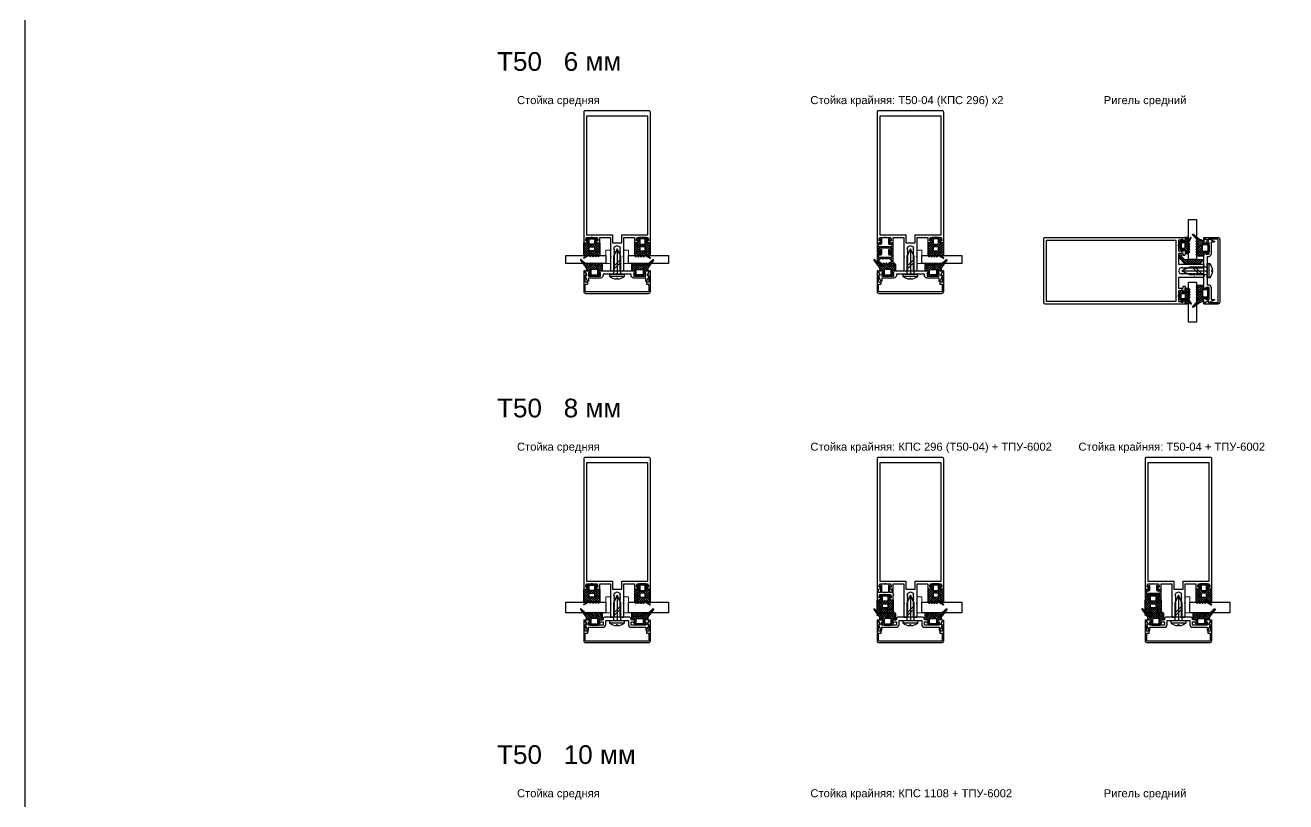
# Model space of a CAD drawing. Header units: millimetres. Extents: x 1744 to 18744, y -2272 to 2782.
# Drawn here: x 12119 to 13064, y 1411 to 1994 of the extents above; entities that cross this region are included whole.
import ezdxf

# ---------------------------------------------------------------- set-up
doc = ezdxf.new("R2010")
doc.units = ezdxf.units.MM
doc.layers.add('Steklopaket', color=5, linetype='Continuous')
doc.layers.add('подписи', color=7, linetype='Continuous')
for name, color, linetype, lineweight in [('Подкладки', 1, 'Continuous', 20), ('Уплотнители', 1, 'Continuous', 20), ('Штриховка', 1, 'Continuous', 5)]:
    doc.layers.add(name, color=color, linetype=linetype, lineweight=lineweight)
doc.styles.get("Standard").update_dxf_attribs({"font": 'arial.ttf'})

# ---------------------------------------------------------------- blocks, each defined once
blk = doc.blocks.new('КП45548')
at = {"color": 146, "true_color": 0x105689}
blk.add_lwpolyline([(-25, 21.5, 0.414214), (-24.5, 21), (-23.57, 21, 0.116434), (-23.44, 21.03), (-22.67, 21.42, 0.284079), (-22.5, 21.69), (-22.5, 22.2, 0.414214), (-22.8, 22.5), (-23.5, 22.5), (-23.5, 24), (-23.09, 24.41, 0.198912), (-23, 24.62), (-23, 25), (-19.44, 25, 0.284079), (-19.17, 25.17), (-19, 25.5), (-18.83, 25.17, 0.284079), (-18.56, 25), (-15, 25), (-15, 24.62, 0.198912), (-14.91, 24.41), (-14.5, 24), (-14.5, 22.5), (-15.2, 22.5, 0.414214), (-15.5, 22.2), (-15.5, 21.69, 0.284079), (-15.33, 21.42), (-14.56, 21.03, 0.116434), (-14.43, 21), (-13.5, 21, 0.414214), (-13, 21.5), (-13, 25), (-5, 25), (-5, 11.12, 0.198912), (-4.91, 10.91), (-4.5, 10.5), (-4.91, 10.09, 0.198912), (-5, 9.88), (-5, 0.5, 0.414214), (-4.5, 0), (-3.12, 0, 0.198912), (-2.91, 0.09), (-2.09, 0.91, 0.198912), (-2, 1.12), (-2, 1.46, 0.284079), (-2.17, 1.73), (-2.5, 1.9), (-2.17, 2.07, 0.284079), (-2, 2.34), (-2, 3.26, 0.284079), (-2.17, 3.53), (-2.5, 3.7), (-2.17, 3.87, 0.284079), (-2, 4.14), (-2, 5.06, 0.284079), (-2.17, 5.33), (-2.5, 5.5), (-2.17, 5.67, 0.284079), (-2, 5.94), (-2, 6.86, 0.284079), (-2.17, 7.13), (-2.5, 7.3), (-2.17, 7.47, 0.284079), (-2, 7.74), (-2, 8.66, 0.284079), (-2.17, 8.93), (-2.5, 9.1), (-2.17, 9.27, 0.284079), (-2, 9.54), (-2, 10.46, 0.284079), (-2.17, 10.73), (-2.5, 10.9), (-2.17, 11.07, 0.284079), (-2, 11.34), (-2, 12.26, 0.284079), (-2.17, 12.53), (-2.5, 12.7), (-2.17, 12.87, 0.284079), (-2, 13.14), (-2, 14.06, 0.284079), (-2.17, 14.33), (-2.5, 14.5), (-2.17, 14.67, 0.284079), (-2, 14.94), (-2, 15.86, 0.284079), (-2.17, 16.13), (-2.5, 16.3), (-2, 18), (0, 19), (2, 18), (2, 17.64, 0.284079), (2.17, 17.37), (2.5, 17.2), (2.17, 17.03, 0.284079), (2, 16.76), (2, 15.84, 0.284079), (2.17, 15.57), (2.5, 15.4), (2.17, 15.23, 0.284079), (2, 14.96), (2, 14.04, 0.284079), (2.17, 13.77), (2.5, 13.6), (2.17, 13.43, 0.284079), (2, 13.16), (2, 12.24, 0.284079), (2.17, 11.97), (2.5, 11.8), (2.17, 11.63, 0.284079), (2, 11.36), (2, 10.44, 0.284079), (2.17, 10.17), (2.5, 10), (2.17, 9.83, 0.284079), (2, 9.56), (2, 8.64, 0.284079), (2.17, 8.37), (2.5, 8.2), (2.17, 8.03, 0.284079), (2, 7.76), (2, 6.84, 0.284079), (2.17, 6.57), (2.5, 6.4), (2.17, 6.23, 0.284079), (2, 5.96), (2, 5.04, 0.284079), (2.17, 4.77), (2.5, 4.6), (2.17, 4.43, 0.284079), (2, 4.16), (2, 3.24, 0.284079), (2.17, 2.97), (2.5, 2.8), (2.17, 2.63, 0.284079), (2, 2.36), (2, 1.12, 0.198912), (2.09, 0.91), (2.91, 0.09, 0.198912), (3.12, 0), (4.5, 0, 0.414214), (5, 0.5), (5, 9.88, 0.198912), (4.91, 10.09), (4.5, 10.5), (4.91, 10.91, 0.198912), (5, 11.12), (5, 25), (13, 25), (13, 21.5, 0.414214), (13.5, 21), (14.43, 21, 0.116434), (14.56, 21.03), (15.33, 21.42, 0.284079), (15.5, 21.69), (15.5, 22.2, 0.414214), (15.2, 22.5), (14.5, 22.5), (14.5, 24), (14.91, 24.41, 0.198912), (15, 24.62), (15, 25), (18.56, 25, 0.284079), (18.83, 25.17), (19, 25.5), (19.17, 25.17, 0.284079), (19.44, 25), (23, 25), (23, 24.62, 0.198912), (23.09, 24.41), (23.5, 24), (23.5, 22.5), (22.8, 22.5, 0.414214), (22.5, 22.2), (22.5, 21.69, 0.284079), (22.67, 21.42), (23.44, 21.03, 0.116434), (23.57, 21), (24.5, 21, 0.414214), (25, 21.5), (25, 119, 0.414214), (24, 120), (-24, 120, 0.414214), (-25, 119)], format="xyb", close=True, dxfattribs=at)
blk.add_lwpolyline([(-3.5, 27), (-3.5, 21), (3.5, 21), (3.5, 27), (23, 27), (23, 116), (-23, 116), (-23, 27)], close=True, dxfattribs=at)
blk = doc.blocks.new('ТПУ-6002')
at = {"true_color": 0xafd9aa}
h = blk.add_hatch(dxfattribs=at)
h.set_pattern_fill('ANSI37', color=9, scale=10, angle=180, style=0)
h.set_pattern_definition([(225, (359.6389, 110.4286), (0.8838835, -0.8838835), []), (315, (359.6389, 110.4286), (0.8838835, 0.8838835), [])])
edge = h.paths.add_edge_path(flags=16)
edge.add_line((1.75, -1), (-1.75, -1))
edge.add_arc((-1.75, -1.25), 0.25, 90, 180)
edge.add_line((-2, -1.25), (-2, -4.75))
edge.add_arc((-1.75, -4.75), 0.25, 180, 270)
edge.add_line((-1.75, -5), (1.75, -5))
edge.add_arc((1.75, -4.75), 0.25, 270, 360)
edge.add_line((2, -4.75), (2, -1.25))
edge.add_arc((1.75, -1.25), 0.25, 0, 90)
edge = h.paths.add_edge_path()
edge.add_line((2.37, -12.66), (4.04, -13.57))
edge.add_arc((4.16, -13.35), 0.25, 241.51963, 270)
edge.add_line((4.16, -13.6), (5.75, -13.6))
edge.add_arc((5.75, -13.35), 0.25, 270, 360)
edge.add_line((6, -13.35), (6, -4.25))
edge.add_arc((5.75, -4.25), 0.25, 0, 90)
edge.add_line((5.75, -4), (3.25, -4))
edge.add_arc((3.25, -3.75), 0.25, 180, 270, ccw=False)
edge.add_line((3, -3.75), (3, -2.25))
edge.add_arc((3.25, -2.25), 0.25, 90, 180, ccw=False)
edge.add_line((3.25, -2), (3.9, -2))
edge.add_arc((3.9, -1.75), 0.25, 270, 405.06464)
edge.add_line((4.08, -1.57), (2.57, -0.07))
edge.add_arc((2.4, -0.25), 0.25, 45.06464, 90)
edge.add_line((2.4, 0), (-2.4, 0))
edge.add_arc((-2.4, -0.25), 0.25, 90, 134.93536)
edge.add_line((-2.57, -0.07), (-4.08, -1.57))
edge.add_arc((-3.9, -1.75), 0.25, 134.93536, 270)
edge.add_line((-3.9, -2), (-3.25, -2))
edge.add_arc((-3.25, -2.25), 0.25, 0, 90, ccw=False)
edge.add_line((-3, -2.25), (-3, -3.75))
edge.add_arc((-3.25, -3.75), 0.25, -90, 0, ccw=False)
edge.add_line((-3.25, -4), (-5.75, -4))
edge.add_arc((-5.75, -4.25), 0.25, 90, 180)
edge.add_line((-6, -4.25), (-6, -13.5))
edge.add_arc((-5.75, -13.5), 0.25, 180, 225)
edge.add_line((-5.93, -13.67), (-5.18, -14.42))
edge.add_arc((-5, -14.25), 0.25, 225, 315)
edge.add_line((-4.82, -14.42), (-4.18, -13.78))
edge.add_arc((-4, -13.95), 0.25, 45, 135, ccw=False)
edge.add_line((-3.82, -13.78), (-3.18, -14.42))
edge.add_arc((-3, -14.25), 0.25, 225, 315)
edge.add_line((-2.82, -14.42), (-2.18, -13.78))
edge.add_arc((-2, -13.95), 0.25, 45, 135, ccw=False)
edge.add_line((-1.82, -13.78), (-1.18, -14.42))
edge.add_arc((-1, -14.25), 0.25, 225, 315)
edge.add_line((-0.82, -14.42), (-0.18, -13.78))
edge.add_arc((0, -13.95), 0.25, 45, 135, ccw=False)
edge.add_line((0.18, -13.78), (0.82, -14.42))
edge.add_arc((1, -14.25), 0.25, 225, 315)
edge.add_line((1.18, -14.42), (1.87, -13.73))
edge.add_arc((2.04, -13.91), 0.25, 61.51963, 135, ccw=False)
edge.add_line((2.16, -13.69), (5.63, -15.57))
edge.add_arc((5.75, -15.35), 0.25, 241.51963, 421.51963)
edge.add_line((5.87, -15.13), (2.13, -13.1))
edge.add_arc((2.25, -12.88), 0.25, 61.51963, 241.51963, ccw=False)
edge = h.paths.add_edge_path(flags=16)
edge.add_line((1.75, -7), (-1.75, -7))
edge.add_arc((-1.75, -7.25), 0.25, 90, 180)
edge.add_line((-2, -7.25), (-2, -9.75))
edge.add_arc((-1.75, -9.75), 0.25, 180, 270)
edge.add_line((-1.75, -10), (1.75, -10))
edge.add_arc((1.75, -9.75), 0.25, 270, 360)
edge.add_line((2, -9.75), (2, -7.25))
edge.add_arc((1.75, -7.25), 0.25, 0, 90)
at = {"color": 9, "true_color": 0xafd9aa}
for points in [[(2.37, -12.66), (4.04, -13.57, 0.124913), (4.16, -13.6), (5.75, -13.6, 0.414214), (6, -13.35), (6, -4.25, 0.414214), (5.75, -4), (3.25, -4, -0.414214), (3, -3.75), (3, -2.25, -0.414214), (3.25, -2), (3.9, -2, 0.668587), (4.08, -1.57), (2.57, -0.07, 0.198619), (2.4, 0), (-2.4, 0, 0.198619), (-2.57, -0.07), (-4.08, -1.57, 0.668587), (-3.9, -2), (-3.25, -2, -0.414214), (-3, -2.25), (-3, -3.75, -0.414214), (-3.25, -4), (-5.75, -4, 0.414214), (-6, -4.25), (-6, -13.5, 0.198912), (-5.93, -13.67), (-5.18, -14.42, 0.414214), (-4.82, -14.42), (-4.18, -13.78, -0.414214), (-3.82, -13.78), (-3.18, -14.42, 0.414214), (-2.82, -14.42), (-2.18, -13.78, -0.414214), (-1.82, -13.78), (-1.18, -14.42, 0.414214), (-0.82, -14.42), (-0.18, -13.78, -0.414214), (0.18, -13.78), (0.82, -14.42, 0.414214), (1.18, -14.42), (1.87, -13.73, -0.332076), (2.16, -13.69), (5.63, -15.57, 1), (5.87, -15.13), (2.13, -13.1, -1)], [(1.75, -1), (-1.75, -1, 0.414214), (-2, -1.25), (-2, -4.75, 0.414214), (-1.75, -5), (1.75, -5, 0.414214), (2, -4.75), (2, -1.25, 0.414214)], [(1.75, -7), (-1.75, -7, 0.414214), (-2, -7.25), (-2, -9.75, 0.414214), (-1.75, -10), (1.75, -10, 0.414214), (2, -9.75), (2, -7.25, 0.414214)]]:
    blk.add_lwpolyline(points, format="xyb", close=True, dxfattribs=at)
blk = doc.blocks.new('КП45313-2')
blk.add_lwpolyline([(-12.43, -2.6, -0.116434), (-12.56, -2.57), (-13.33, -2.18, -0.284079), (-13.5, -1.92), (-13.5, -1.4, -0.414214), (-13.2, -1.1), (-12.5, -1.1), (-12.5, 1.4), (-21.5, 1.4), (-21.5, -1.1), (-20.8, -1.1, -0.414214), (-20.5, -1.4), (-20.5, -1.92, -0.284079), (-20.67, -2.18), (-21.44, -2.57, -0.116434), (-21.57, -2.6), (-23.7, -2.6, -0.548619), (-23.97, -2.17), (-22.73, 0.5, 0.414214), (-22.87, 0.89), (-23.63, 1.25, -0.414214), (-23.77, 1.64), (-22.1, 5.23, -0.291473), (-21.83, 5.4), (-21.8, 5.4, -0.414214), (-21.5, 5.1), (-21.5, 2.9), (-12.5, 2.9, -0.414214), (-10.5, 0.9), (-10.5, -0.1), (-0.44, -0.1, -0.284079), (-0.17, -0.27), (0, -0.6), (0.17, -0.27, -0.284079), (0.44, -0.1), (10.5, -0.1), (10.5, 0.9, -0.414214), (12.5, 2.9), (21.5, 2.9), (21.5, 5.1, -0.414214), (21.8, 5.4), (21.83, 5.4, -0.291473), (22.1, 5.23), (23.77, 1.64, -0.414214), (23.63, 1.25), (22.87, 0.89, 0.414214), (22.73, 0.5), (23.97, -2.17, -0.548619), (23.7, -2.6), (21.57, -2.6, -0.116434), (21.44, -2.57), (20.67, -2.18, -0.284079), (20.5, -1.92), (20.5, -1.4, -0.414214), (20.8, -1.1), (21.5, -1.1), (21.5, 1.4), (12.5, 1.4), (12.5, -1.1), (13.2, -1.1, -0.414214), (13.5, -1.4), (13.5, -1.92, -0.284079), (13.33, -2.18), (12.56, -2.57, -0.116434), (12.43, -2.6)], format="xyb", close=True)
blk = doc.blocks.new('ТПУ-007ММ')
at = {"true_color": 0xafd9aa}
h = blk.add_hatch(dxfattribs=at)
h.set_pattern_fill('ANSI37', color=9, scale=10, angle=180, style=0)
h.set_pattern_definition([(225, (-3851.0623, 2334.4012), (0.88388348, -0.88388348), []), (315, (-3851.0623, 2334.4012), (0.88388348, 0.88388348), [])])
edge = h.paths.add_edge_path(flags=16)
edge.add_line((2.1, -1), (-2.1, -1))
edge.add_arc((-2.1, -1.5), 0.5, 90, 180)
edge.add_line((-2.6, -1.5), (-2.6, -4.5))
edge.add_arc((-2.1, -4.5), 0.5, 180, 270)
edge.add_line((-2.1, -5), (2.1, -5))
edge.add_arc((2.1, -4.5), 0.5, 270, 360)
edge.add_line((2.6, -4.5), (2.6, -1.5))
edge.add_arc((2.1, -1.5), 0.5, 0, 90)
edge = h.paths.add_edge_path()
edge.add_arc((-3.85, -2.25), 0.25, 0, 90, ccw=False)
edge.add_line((-3.6, -2.25), (-3.6, -3.75))
edge.add_arc((-3.85, -3.75), 0.25, -90, 0, ccw=False)
edge.add_line((-3.85, -4), (-5.75, -4))
edge.add_arc((-5.75, -4.25), 0.25, 90, 180)
edge.add_line((-6, -4.25), (-6, -8.62))
edge.add_arc((-5.8, -8.62), 0.2, 180, 225)
edge.add_line((-5.94, -8.76), (-5.18, -9.53))
edge.add_arc((-5, -9.35), 0.25, 225, 315)
edge.add_line((-4.82, -9.53), (-4.18, -8.88))
edge.add_arc((-4, -9.06), 0.25, 45, 135, ccw=False)
edge.add_line((-3.82, -8.88), (-3.18, -9.53))
edge.add_arc((-3, -9.35), 0.25, 225, 315)
edge.add_line((-2.82, -9.53), (-2.18, -8.88))
edge.add_arc((-2, -9.06), 0.25, 45, 135, ccw=False)
edge.add_line((-1.82, -8.88), (-1.18, -9.53))
edge.add_arc((-1, -9.35), 0.25, 225, 315)
edge.add_line((-0.82, -9.53), (-0.18, -8.88))
edge.add_arc((0, -9.06), 0.25, 45, 135, ccw=False)
edge.add_line((0.18, -8.88), (0.82, -9.53))
edge.add_arc((1, -9.35), 0.25, 225, 315)
edge.add_line((1.18, -9.53), (1.82, -8.88))
edge.add_arc((2, -9.06), 0.25, 45, 135, ccw=False)
edge.add_line((2.18, -8.88), (2.82, -9.53))
edge.add_arc((3, -9.35), 0.25, 225, 315)
edge.add_line((3.18, -9.53), (3.82, -8.88))
edge.add_arc((4, -9.06), 0.25, 45, 135, ccw=False)
edge.add_line((4.18, -8.88), (4.82, -9.53))
edge.add_arc((5, -9.35), 0.25, 225, 315)
edge.add_line((5.18, -9.53), (5.82, -8.88))
edge.add_arc((6, -9.06), 0.25, 45, 135, ccw=False)
edge.add_line((6.18, -8.88), (9.82, -12.42))
edge.add_arc((10, -12.25), 0.25, 225, 315)
edge.add_line((10.18, -12.42), (10.39, -12.21))
edge.add_arc((10.21, -12.04), 0.25, 315, 380.22486)
edge.add_line((10.44, -11.95), (6.8, -7.06))
edge.add_arc((10, -4.67), 4, 180, 216.76049, ccw=False)
edge.add_line((6, -4.67), (6, -4.3))
edge.add_arc((5.7, -4.3), 0.3, 360, 450)
edge.add_line((5.7, -4), (3.85, -4))
edge.add_arc((3.85, -3.75), 0.25, 180, 270, ccw=False)
edge.add_line((3.6, -3.75), (3.6, -2.25))
edge.add_arc((3.85, -2.25), 0.25, 90, 180, ccw=False)
edge.add_line((3.85, -2), (4.1, -2))
edge.add_arc((4.1, -1.75), 0.25, 270, 405.06464)
edge.add_line((4.28, -1.57), (2.57, -0.07))
edge.add_arc((2.4, -0.25), 0.25, 45.06464, 90)
edge.add_line((2.4, 0), (-2.4, 0))
edge.add_arc((-2.4, -0.25), 0.25, 90, 134.93536)
edge.add_line((-2.57, -0.07), (-4.28, -1.57))
edge.add_arc((-4.1, -1.75), 0.25, 134.93536, 270)
edge.add_line((-4.1, -2), (-3.85, -2))
at = {"color": 9, "true_color": 0xafd9aa}
for points in [[(-3.85, -2, -0.414214), (-3.6, -2.25), (-3.6, -3.75, -0.414214), (-3.85, -4), (-5.75, -4, 0.414214), (-6, -4.25), (-6, -8.62, 0.198912), (-5.94, -8.76), (-5.18, -9.53, 0.414214), (-4.82, -9.53), (-4.18, -8.88, -0.414214), (-3.82, -8.88), (-3.18, -9.53, 0.414214), (-2.82, -9.53), (-2.18, -8.88, -0.414214), (-1.82, -8.88), (-1.18, -9.53, 0.414214), (-0.82, -9.53), (-0.18, -8.88, -0.414214), (0.18, -8.88), (0.82, -9.53, 0.414214), (1.18, -9.53), (1.82, -8.88, -0.414214), (2.18, -8.88), (2.82, -9.53, 0.414214), (3.18, -9.53), (3.82, -8.88, -0.414214), (4.18, -8.88), (4.82, -9.53, 0.414214), (5.18, -9.53), (5.82, -8.88, -0.414214), (6.18, -8.88), (9.82, -12.42, 0.414214), (10.18, -12.42), (10.39, -12.21, 0.292538), (10.44, -11.95), (6.8, -7.06, -0.161788), (6, -4.67), (6, -4.3, 0.414214), (5.7, -4), (3.85, -4, -0.414214), (3.6, -3.75), (3.6, -2.25, -0.414214), (3.85, -2), (4.1, -2, 0.668587), (4.28, -1.57), (2.57, -0.07, 0.198619), (2.4, 0), (-2.4, 0, 0.198619), (-2.57, -0.07), (-4.28, -1.57, 0.668587), (-4.1, -2)], [(2.1, -1), (-2.1, -1, 0.414214), (-2.6, -1.5), (-2.6, -4.5, 0.414214), (-2.1, -5), (2.1, -5, 0.414214), (2.6, -4.5), (2.6, -1.5, 0.414214)]]:
    blk.add_lwpolyline(points, format="xyb", close=True, dxfattribs=at)
blk = doc.blocks.new('КП45310')
at = {"color": 0}
blk.add_lwpolyline([(23.8, -4.26), (23.8, -8.78, -0.279739), (23.48, -9.31, 0.401559), (23.17, -10.23), (24.24, -12.52, 0.802585), (25, -12.36), (25, 2.74, 0.414214), (23.5, 4.24), (-23.5, 4.24, 0.414214), (-25, 2.74), (-25, -12.36, 0.802585), (-24.24, -12.52), (-23.17, -10.23, 0.401559), (-23.48, -9.31, -0.279739), (-23.8, -8.78), (-23.8, -4.26), (-22.3, -4.26, 0.414214), (-22, -3.96), (-22, -3.06, 0.414214), (-22.3, -2.76), (-23.8, -2.76), (-23.8, 2.74, -0.414214), (-23.5, 3.04), (23.5, 3.04, -0.414214), (23.8, 2.74), (23.8, -2.76), (22.3, -2.76, 0.414214), (22, -3.06), (22, -3.96, 0.414214), (22.3, -4.26)], format="xyb", close=True, dxfattribs=at)
blk = doc.blocks.new('ВС 5.5х19 А2 DIN7981')
for p, q in [((0, 7.12), (0, -11.88)), ((-5.4, -13.56), (5.4, -13.56))]:
    blk.add_line(p, q)
for points in [[(2.75, -11.88), (2.75, 1.23), (0, 7.12), (-2.75, 1.23), (-2.75, -11.88)], [(-2.75, -8.55), (2.75, -3.05), (2.75, -0.75), (-2.75, -6.25)]]:
    blk.add_lwpolyline(points, close=True)
blk.add_lwpolyline([(-0.39, -15.82, -0.161849), (-5.22, -13.95, -0.223888), (-5.4, -13.56), (-5.4, -11.88), (5.4, -11.88), (5.4, -13.56, -0.223888), (5.22, -13.95, -0.161849), (0.39, -15.82), (0.39, -15.12), (-0.39, -15.12)], format="xyb", close=True)
blk = doc.blocks.new('Т50-04')
at = {"layer": 'Штриховка', "lineweight": 5}
h = blk.add_hatch(dxfattribs=at)
h.set_pattern_fill('ANSI37', color=256, scale=0.4, angle=90, style=0)
h.set_pattern_definition([(135, (70.9065, -539.6547), (-0.8980256, -0.8980256), []), (225, (70.9065, -539.6547), (0.8980256, -0.8980256), [])])
edge = h.paths.add_edge_path()
edge.add_line((0.7, 0), (1.11, 0.41))
edge.add_arc((0.9, 0.62), 0.3, 315, 360)
edge.add_line((1.2, 0.62), (1.2, 4))
edge.add_line((1.2, 4), (1.58, 4))
edge.add_arc((1.58, 4.3), 0.3, 270, 315)
edge.add_line((1.79, 4.09), (2.2, 4.5))
edge.add_line((2.2, 4.5), (3.7, 4.5))
edge.add_line((3.7, 4.5), (3.7, 3.8))
edge.add_arc((4, 3.8), 0.3, 180, 270)
edge.add_line((4, 3.5), (4.51, 3.5))
edge.add_arc((4.51, 3.8), 0.3, 270, 333.43495)
edge.add_line((4.78, 3.67), (5.17, 4.44))
edge.add_arc((4.9, 4.57), 0.3, 333.43495, 360)
edge.add_line((5.2, 4.57), (5.2, 5.5))
edge.add_arc((4.7, 5.5), 0.5, 360, 450)
edge.add_line((4.7, 6), (-2.5, 6))
edge.add_arc((-2.5, 5.7), 0.3, 90, 180)
edge.add_line((-2.8, 5.7), (-2.8, 5.1))
edge.add_arc((-2.5, 5.1), 0.3, 180, 270)
edge.add_line((-2.5, 4.8), (-2.5, 3.5))
edge.add_line((-2.5, 3.5), (-4.4, 3.5))
edge.add_line((-4.4, 3.5), (-4.61, 3.71))
edge.add_arc((-4.82, 3.5), 0.3, 405, 495)
edge.add_line((-5.04, 3.71), (-5.71, 3.04))
edge.add_arc((-5.48, 2.82), 0.317, 135, 270)
edge.add_line((-5.48, 2.5), (-2.5, 2.5))
edge.add_arc((-2.5, 3.5), 1, 270, 360)
edge.add_line((-1.5, 3.5), (-1.5, 5))
edge.add_line((-1.5, 5), (0, 5))
edge.add_line((0, 5), (0, -5))
edge.add_line((0, -5), (-1.5, -5))
edge.add_line((-1.5, -5), (-1.5, -3.5))
edge.add_arc((-2.5, -3.5), 1, 360, 450)
edge.add_line((-2.5, -2.5), (-5.48, -2.5))
edge.add_arc((-5.48, -2.82), 0.317, 90, 225)
edge.add_line((-5.71, -3.04), (-5.04, -3.71))
edge.add_arc((-4.82, -3.5), 0.3, 225, 315)
edge.add_line((-4.61, -3.71), (-4.4, -3.5))
edge.add_line((-4.4, -3.5), (-2.5, -3.5))
edge.add_line((-2.5, -3.5), (-2.5, -4.8))
edge.add_arc((-2.5, -5.1), 0.3, 90, 180)
edge.add_line((-2.8, -5.1), (-2.8, -5.7))
edge.add_arc((-2.5, -5.7), 0.3, 180, 270)
edge.add_line((-2.5, -6), (4.7, -6))
edge.add_arc((4.7, -5.5), 0.5, 270, 360)
edge.add_line((5.2, -5.5), (5.2, -4.57))
edge.add_arc((4.9, -4.57), 0.3, 360, 386.56505)
edge.add_line((5.17, -4.44), (4.78, -3.67))
edge.add_arc((4.51, -3.8), 0.3, 386.56505, 450)
edge.add_line((4.51, -3.5), (4, -3.5))
edge.add_arc((4, -3.8), 0.3, 450, 540)
edge.add_line((3.7, -3.8), (3.7, -4.5))
edge.add_line((3.7, -4.5), (2.2, -4.5))
edge.add_line((2.2, -4.5), (1.79, -4.09))
edge.add_arc((1.58, -4.3), 0.3, 405, 450)
edge.add_line((1.58, -4), (1.2, -4))
edge.add_line((1.2, -4), (1.2, -0.62))
edge.add_arc((0.9, -0.62), 0.3, 360, 405)
edge.add_line((1.11, -0.41), (0.7, 0))
at = {"layer": 'Уплотнители'}
blk.add_lwpolyline([(0.7, 0), (1.11, 0.41, 0.198912), (1.2, 0.62), (1.2, 4), (1.58, 4, 0.198912), (1.79, 4.09), (2.2, 4.5), (3.7, 4.5), (3.7, 3.8, 0.414214), (4, 3.5), (4.51, 3.5, 0.284079), (4.78, 3.67), (5.17, 4.44, 0.116434), (5.2, 4.57), (5.2, 5.5, 0.414214), (4.7, 6), (-2.5, 6, 0.414214), (-2.8, 5.7), (-2.8, 5.1, 0.414214), (-2.5, 4.8), (-2.5, 3.5), (-4.4, 3.5), (-4.61, 3.71, 0.414214), (-5.04, 3.71), (-5.71, 3.04, 0.668179), (-5.48, 2.5), (-2.5, 2.5, 0.414214), (-1.5, 3.5), (-1.5, 5), (0, 5), (0, -5), (-1.5, -5), (-1.5, -3.5, 0.414214), (-2.5, -2.5), (-5.48, -2.5, 0.668179), (-5.71, -3.04), (-5.04, -3.71, 0.414214), (-4.61, -3.71), (-4.4, -3.5), (-2.5, -3.5), (-2.5, -4.8, 0.414214), (-2.8, -5.1), (-2.8, -5.7, 0.414214), (-2.5, -6), (4.7, -6, 0.414214), (5.2, -5.5), (5.2, -4.57, 0.116434), (5.17, -4.44), (4.78, -3.67, 0.284079), (4.51, -3.5), (4, -3.5, 0.414214), (3.7, -3.8), (3.7, -4.5), (2.2, -4.5), (1.79, -4.09, 0.198912), (1.58, -4), (1.2, -4), (1.2, -0.62, 0.198912), (1.11, -0.41), (0.7, 0)], format="xyb", dxfattribs=at)
blk = doc.blocks.new('КП45550')
at = {"color": 217, "true_color": 0x93278f}
blk.add_lwpolyline([(-5, 6.38, -0.198912), (-4.91, 6.59), (-4.5, 7), (-4.91, 7.41, -0.198912), (-5, 7.62), (-5, 19), (-13, 19), (-13, 15.5), (-12, 15.5, -0.414214), (-11.5, 15), (-11.5, 14.5, -0.414214), (-12, 14), (-14.43, 14, -0.116434), (-14.56, 14.03), (-15.33, 14.42, -0.284079), (-15.5, 14.69), (-15.5, 15.2, -0.414214), (-15.2, 15.5), (-14.5, 15.5), (-14.5, 17), (-14.91, 17.41, -0.198912), (-15, 17.62), (-15, 19), (-18.56, 19, -0.284079), (-18.83, 19.17), (-19, 19.5), (-19.17, 19.17, -0.284079), (-19.44, 19), (-23, 19), (-23, 17.62, -0.198912), (-23.09, 17.41), (-23.5, 17), (-23.5, 15.5), (-22.8, 15.5, -0.414214), (-22.5, 15.2), (-22.5, 14.69, -0.284079), (-22.67, 14.42), (-23.44, 14.03, -0.116434), (-23.57, 14), (-24.5, 14, -0.414214), (-25, 14.5), (-25, 119, -0.414214), (-24, 120), (24, 120, -0.414214), (25, 119), (25, 14.5, -0.414214), (24.5, 14), (23.57, 14, -0.116434), (23.44, 14.03), (22.67, 14.42, -0.284079), (22.5, 14.69), (22.5, 15.2, -0.414214), (22.8, 15.5), (23.5, 15.5), (23.5, 17), (23.09, 17.41, -0.198912), (23, 17.62), (23, 19), (19.44, 19, -0.284079), (19.17, 19.17), (19, 19.5), (18.83, 19.17, -0.284079), (18.56, 19), (15, 19), (15, 17.62, -0.198912), (14.91, 17.41), (14.5, 17), (14.5, 15.5), (15.2, 15.5, -0.414214), (15.5, 15.2), (15.5, 14.69, -0.284079), (15.33, 14.42), (14.56, 14.03, -0.116434), (14.43, 14), (12, 14, -0.414214), (11.5, 14.5), (11.5, 15, -0.414214), (12, 15.5), (13, 15.5), (13, 19), (5, 19), (5, 7.62, -0.198912), (4.91, 7.41), (4.5, 7), (4.91, 6.59, -0.198912), (5, 6.38), (5, 0.5, -0.414214), (4.5, 0), (3.12, 0, -0.198912), (2.91, 0.09), (2.09, 0.91, -0.198912), (2, 1.12), (2, 1.46, -0.284079), (2.17, 1.73), (2.5, 1.9), (2.17, 2.07, -0.284079), (2, 2.34), (2, 3.26, -0.284079), (2.17, 3.53), (2.5, 3.7), (2.17, 3.87, -0.284079), (2, 4.14), (2, 5.06, -0.284079), (2.17, 5.33), (2.5, 5.5), (2.17, 5.67, -0.284079), (2, 5.94), (2, 6.86, -0.284079), (2.17, 7.13), (2.5, 7.3), (2.17, 7.47, -0.284079), (2, 7.74), (2, 8.66, -0.284079), (2.17, 8.93), (2.5, 9.1), (2.17, 9.27, -0.284079), (2, 9.54), (2, 10.46, -0.284079), (2.17, 10.73), (2.5, 10.9), (2.17, 11.07, -0.284079), (2, 11.34), (2, 12.26, -0.284079), (2.17, 12.53), (2.5, 12.7), (2.17, 12.87, -0.284079), (2, 13.14), (2, 14.06, -0.284079), (2.17, 14.33), (2.5, 14.5), (2.17, 14.67, -0.284079), (2, 14.94), (2, 15.86, -0.284079), (2.17, 16.13), (2.5, 16.3), (2, 18), (0, 19), (-2, 18), (-2, 17.64, -0.284079), (-2.17, 17.37), (-2.5, 17.2), (-2.17, 17.03, -0.284079), (-2, 16.76), (-2, 15.84, -0.284079), (-2.17, 15.57), (-2.5, 15.4), (-2.17, 15.23, -0.284079), (-2, 14.96), (-2, 14.04, -0.284079), (-2.17, 13.77), (-2.5, 13.6), (-2.17, 13.43, -0.284079), (-2, 13.16), (-2, 12.24, -0.284079), (-2.17, 11.97), (-2.5, 11.8), (-2.17, 11.63, -0.284079), (-2, 11.36), (-2, 10.44, -0.284079), (-2.17, 10.17), (-2.5, 10), (-2.17, 9.83, -0.284079), (-2, 9.56), (-2, 8.64, -0.284079), (-2.17, 8.37), (-2.5, 8.2), (-2.17, 8.03, -0.284079), (-2, 7.76), (-2, 6.84, -0.284079), (-2.17, 6.57), (-2.5, 6.4), (-2.17, 6.23, -0.284079), (-2, 5.96), (-2, 5.04, -0.284079), (-2.17, 4.77), (-2.5, 4.6), (-2.17, 4.43, -0.284079), (-2, 4.16), (-2, 3.24, -0.284079), (-2.17, 2.97), (-2.5, 2.8), (-2.17, 2.63, -0.284079), (-2, 2.36), (-2, 1.12, -0.198912), (-2.09, 0.91), (-2.91, 0.09, -0.198912), (-3.12, 0), (-4.5, 0, -0.414214), (-5, 0.5)], format="xyb", close=True, dxfattribs=at)
blk.add_lwpolyline([(23, 21), (-23, 21), (-23, 118), (23, 118)], close=True, dxfattribs=at)
blk = doc.blocks.new('ТПУ-6001')
at = {"true_color": 0xafd9aa}
h = blk.add_hatch(dxfattribs=at)
h.set_pattern_fill('ANSI37', color=9, scale=10, angle=180, style=0)
h.set_pattern_definition([(225, (-3851.2058, 2316.4733), (0.88388348, -0.88388348), []), (315, (-3851.2058, 2316.4733), (0.88388348, 0.88388348), [])])
edge = h.paths.add_edge_path(flags=16)
edge.add_line((1.75, -1), (-1.75, -1))
edge.add_arc((-1.75, -1.25), 0.25, 90, 180)
edge.add_line((-2, -1.25), (-2, -3.75))
edge.add_arc((-1.75, -3.75), 0.25, 180, 270)
edge.add_line((-1.75, -4), (1.75, -4))
edge.add_arc((1.75, -3.75), 0.25, 270, 360)
edge.add_line((2, -3.75), (2, -1.25))
edge.add_arc((1.75, -1.25), 0.25, 0, 90)
edge = h.paths.add_edge_path()
edge.add_line((2.37, -5.66), (4.04, -6.57))
edge.add_arc((4.16, -6.35), 0.25, 241.51963, 270)
edge.add_line((4.16, -6.6), (5.75, -6.6))
edge.add_arc((5.75, -6.35), 0.25, 270, 360)
edge.add_line((6, -6.35), (6, -4.25))
edge.add_arc((5.75, -4.25), 0.25, 0, 90)
edge.add_line((5.75, -4), (3.25, -4))
edge.add_arc((3.25, -3.75), 0.25, 180, 270, ccw=False)
edge.add_line((3, -3.75), (3, -2.25))
edge.add_arc((3.25, -2.25), 0.25, 90, 180, ccw=False)
edge.add_line((3.25, -2), (3.9, -2))
edge.add_arc((3.9, -1.75), 0.25, 270, 405.06464)
edge.add_line((4.08, -1.57), (2.57, -0.07))
edge.add_arc((2.4, -0.25), 0.25, 45.06464, 90)
edge.add_line((2.4, 0), (-2.4, 0))
edge.add_arc((-2.4, -0.25), 0.25, 90, 134.93536)
edge.add_line((-2.57, -0.07), (-4.08, -1.57))
edge.add_arc((-3.9, -1.75), 0.25, 134.93536, 270)
edge.add_line((-3.9, -2), (-3.25, -2))
edge.add_arc((-3.25, -2.25), 0.25, 0, 90, ccw=False)
edge.add_line((-3, -2.25), (-3, -3.75))
edge.add_arc((-3.25, -3.75), 0.25, -90, 0, ccw=False)
edge.add_line((-3.25, -4), (-5.75, -4))
edge.add_arc((-5.75, -4.25), 0.25, 90, 180)
edge.add_line((-6, -4.25), (-6, -6.5))
edge.add_arc((-5.75, -6.5), 0.25, 180, 225)
edge.add_line((-5.93, -6.67), (-5.18, -7.42))
edge.add_arc((-5, -7.25), 0.25, 225, 315)
edge.add_line((-4.82, -7.42), (-4.18, -6.78))
edge.add_arc((-4, -6.95), 0.25, 45, 135, ccw=False)
edge.add_line((-3.82, -6.78), (-3.18, -7.42))
edge.add_arc((-3, -7.25), 0.25, 225, 315)
edge.add_line((-2.82, -7.42), (-2.18, -6.78))
edge.add_arc((-2, -6.95), 0.25, 45, 135, ccw=False)
edge.add_line((-1.82, -6.78), (-1.18, -7.42))
edge.add_arc((-1, -7.25), 0.25, 225, 315)
edge.add_line((-0.82, -7.42), (-0.18, -6.78))
edge.add_arc((0, -6.95), 0.25, 45, 135, ccw=False)
edge.add_line((0.18, -6.78), (0.82, -7.42))
edge.add_arc((1, -7.25), 0.25, 225, 315)
edge.add_line((1.18, -7.42), (1.87, -6.73))
edge.add_arc((2.04, -6.91), 0.25, 61.51963, 135, ccw=False)
edge.add_line((2.16, -6.69), (5.63, -8.57))
edge.add_arc((5.75, -8.35), 0.25, 241.51963, 421.51963)
edge.add_line((5.87, -8.13), (2.13, -6.1))
edge.add_arc((2.25, -5.88), 0.25, 61.51963, 241.51963, ccw=False)
at = {"color": 9, "true_color": 0xafd9aa}
for points in [[(2.37, -5.66), (4.04, -6.57, 0.124913), (4.16, -6.6), (5.75, -6.6, 0.414214), (6, -6.35), (6, -4.25, 0.414214), (5.75, -4), (3.25, -4, -0.414214), (3, -3.75), (3, -2.25, -0.414214), (3.25, -2), (3.9, -2, 0.668587), (4.08, -1.57), (2.57, -0.07, 0.198619), (2.4, 0), (-2.4, 0, 0.198619), (-2.57, -0.07), (-4.08, -1.57, 0.668587), (-3.9, -2), (-3.25, -2, -0.414214), (-3, -2.25), (-3, -3.75, -0.414214), (-3.25, -4), (-5.75, -4, 0.414214), (-6, -4.25), (-6, -6.5, 0.198912), (-5.93, -6.67), (-5.18, -7.42, 0.414214), (-4.82, -7.42), (-4.18, -6.78, -0.414214), (-3.82, -6.78), (-3.18, -7.42, 0.414214), (-2.82, -7.42), (-2.18, -6.78, -0.414214), (-1.82, -6.78), (-1.18, -7.42, 0.414214), (-0.82, -7.42), (-0.18, -6.78, -0.414214), (0.18, -6.78), (0.82, -7.42, 0.414214), (1.18, -7.42), (1.87, -6.73, -0.332076), (2.16, -6.69), (5.63, -8.57, 1), (5.87, -8.13), (2.13, -6.1, -1)], [(1.75, -1), (-1.75, -1, 0.414214), (-2, -1.25), (-2, -3.75, 0.414214), (-1.75, -4), (1.75, -4, 0.414214), (2, -3.75), (2, -1.25, 0.414214)]]:
    blk.add_lwpolyline(points, format="xyb", close=True, dxfattribs=at)
blk = doc.blocks.new('КП45309')
at = {"color": 0}
blk.add_lwpolyline([(-23.5, 2.52), (23.5, 2.52, -0.414214), (25, 1.02), (25, -9.08, -0.802585), (24.24, -9.24), (23.17, -6.95, -0.401559), (23.48, -6.03, 0.279739), (23.8, -5.5), (23.8, 1.32), (-23.8, 1.32), (-23.8, -5.5, 0.279739), (-23.48, -6.03, -0.401559), (-23.17, -6.95), (-24.24, -9.24, -0.802585), (-25, -9.08), (-25, 1.02, -0.414214)], format="xyb", close=True, dxfattribs=at)
blk = doc.blocks.new('ТПУ-011')
at = {"layer": 'Штриховка', "lineweight": 5}
h = blk.add_hatch(dxfattribs=at)
h.set_pattern_fill('ANSI37', color=256, scale=10, angle=180, style=0)
h.set_pattern_definition([(225, (-4751.2556, 2335.0921), (0.88388348, -0.88388348), []), (315, (-4751.2556, 2335.0921), (0.88388348, 0.88388348), [])])
edge = h.paths.add_edge_path()
edge.add_arc((7.03, 4.11), 0.5, 90, 180, ccw=False)
edge.add_line((7.03, 4.61), (8.53, 4.61))
edge.add_arc((8.53, 4.11), 0.5, 0, 90, ccw=False)
edge.add_line((9.03, 4.11), (9.03, 3.19))
edge.add_arc((8.03, 3.19), 1, -45, 0, ccw=False)
edge.add_line((8.73, 2.49), (4.15, -2.1))
edge.add_arc((3.44, -1.39), 1, 270, 315, ccw=False)
edge.add_line((3.44, -2.39), (-6.76, -2.39))
edge.add_arc((-6.76, -1.89), 0.5, 225, 270, ccw=False)
edge.add_line((-7.12, -2.25), (-8.82, -0.54))
edge.add_arc((-8.47, -0.18), 0.5, 180, 225, ccw=False)
edge.add_line((-8.97, -0.18), (-8.97, 0.61))
edge.add_arc((-8.47, 0.61), 0.5, 90, 180, ccw=False)
edge.add_line((-8.47, 1.11), (4.32, 1.11))
edge.add_arc((4.32, 1.61), 0.5, 270, 315)
edge.add_line((4.67, 1.25), (6.38, 2.96))
edge.add_arc((6.03, 3.32), 0.5, 315, 360)
edge.add_line((6.53, 3.32), (6.53, 4.11))
at = {"layer": 'Уплотнители'}
blk.add_lwpolyline([(6.53, 4.11, -0.414214), (7.03, 4.61), (8.53, 4.61, -0.414214), (9.03, 4.11), (9.03, 3.19, -0.198912), (8.73, 2.49), (4.15, -2.1, -0.198912), (3.44, -2.39), (-6.76, -2.39, -0.198912), (-7.12, -2.25), (-8.82, -0.54, -0.198912), (-8.97, -0.18), (-8.97, 0.61, -0.414214), (-8.47, 1.11), (4.32, 1.11, 0.198912), (4.67, 1.25), (6.38, 2.96, 0.198912), (6.53, 3.32)], format="xyb", close=True, dxfattribs=at)
blk = doc.blocks.new('КПС 758')
blk.add_lwpolyline([(-23.77, 2.33, 0.414214), (-23.63, 1.93), (-22.87, 1.58, -0.414214), (-22.73, 1.18), (-23.97, -1.49, 0.548619), (-23.7, -1.92), (-21.57, -1.92, 0.116434), (-21.44, -1.89), (-20.67, -1.5, 0.284079), (-20.5, -1.23), (-20.5, -0.72, 0.414214), (-20.8, -0.42), (-21.5, -0.42), (-21.5, 2.08), (-10.5, 2.08), (-10.5, -0.42), (-13.2, -0.42, 0.414214), (-13.5, -0.72), (-13.5, -1.23, 0.284079), (-13.33, -1.5), (-12.56, -1.89, 0.116434), (-12.43, -1.92), (-10.5, -1.92), (-10.5, -2.92, 0.414214), (-9.5, -3.92), (9.5, -3.92, 0.414214), (10.5, -2.92), (10.5, -1.92), (12.43, -1.92, 0.116434), (12.56, -1.89), (13.33, -1.5, 0.284079), (13.5, -1.23), (13.5, -0.72, 0.414214), (13.2, -0.42), (10.5, -0.42), (10.5, 2.08), (21.5, 2.08), (21.5, -0.42), (20.8, -0.42, 0.414214), (20.5, -0.72), (20.5, -1.23, 0.284079), (20.67, -1.5), (21.44, -1.89, 0.116434), (21.57, -1.92), (23.7, -1.92, 0.548619), (23.97, -1.49), (22.73, 1.18, -0.414214), (22.87, 1.58), (23.63, 1.93, 0.414214), (23.77, 2.33), (22.1, 5.91, 0.291473), (21.83, 6.08), (21.8, 6.08, 0.414214), (21.5, 5.78), (21.5, 3.58), (10.5, 3.58, 0.414214), (8.5, 1.58), (8.5, -1.42), (0.62, -1.42, 0.198912), (0.41, -1.51), (0, -1.92), (-0.41, -1.51, 0.198912), (-0.62, -1.42), (-8.5, -1.42), (-8.5, 1.58, 0.414214), (-10.5, 3.58), (-21.5, 3.58), (-21.5, 5.78, 0.414214), (-21.8, 6.08), (-21.83, 6.08, 0.291473), (-22.1, 5.91)], format="xyb", close=True)
blk = doc.blocks.new('КПС 296')
blk.add_lwpolyline([(-5, 0), (-5, -2.2, -0.414214), (-5.3, -2.5), (-5.7, -2.5, -0.414214), (-6, -2.2), (-6, -2.2), (-6, 5, -0.414214), (-5.5, 5.5), (-4.57, 5.5, -0.116434), (-4.44, 5.47), (-3.67, 5.08, -0.284079), (-3.5, 4.81), (-3.5, 4.3, -0.414214), (-3.8, 4), (-4.5, 4), (-4.5, 2.5), (-4.09, 2.09, -0.198912), (-4, 1.88), (-4, 1.5), (-0.62, 1.5, -0.198912), (-0.41, 1.41), (0, 1), (0.41, 1.41, -0.198912), (0.62, 1.5), (4, 1.5), (4, 1.88, -0.198912), (4.09, 2.09), (4.5, 2.5), (4.5, 4), (3.8, 4, -0.414214), (3.5, 4.3), (3.5, 4.81, -0.284079), (3.67, 5.08), (4.44, 5.47, -0.116434), (4.57, 5.5), (5.5, 5.5, -0.414214), (6, 5), (6, 2.25, 0.198912), (6.09, 2.04), (6.41, 1.71, -0.414214), (6.41, 1.29), (6.09, 0.96, 0.198912), (6, 0.75), (6, -2.2, -0.414214), (5.7, -2.5), (5.3, -2.5, -0.414214), (5, -2.2), (5, 0), (3.5, 0), (3.5, -3.98, 0.198912), (3.59, -4.19), (3.71, -4.31, -0.414214), (3.71, -4.74), (3.04, -5.41, -0.668179), (2.5, -5.18), (2.5, 0), (-2.5, 0), (-2.5, -5.18, -0.668179), (-3.04, -5.41), (-3.71, -4.74, -0.414214), (-3.71, -4.31), (-3.59, -4.19, 0.198912), (-3.5, -3.98), (-3.5, 0)], format="xyb", close=True)

msp = doc.modelspace()

# ---------------------------------------------------------------- linework, layer by layer
msp.add_lwpolyline([(12118.863, 2576.164), (13715.412, 2576.164), (13715.412, -2272.042), (12118.863, -2272.042)], close=True)
at = {"layer": 'Steklopaket'}
for points in [[(12991.296, 1817.86), (12991.296, 1847.86), (12997.296, 1847.86), (12997.296, 1817.86)], [(12524.196, 1820.76), (12554.196, 1820.76), (12554.196, 1814.76), (12524.196, 1814.76)], [(12571.196, 1820.76), (12601.196, 1820.76), (12601.196, 1814.76), (12571.196, 1814.76)], [(12791.196, 1820.76), (12821.196, 1820.76), (12821.196, 1814.76), (12791.196, 1814.76)], [(12991.296, 1770.86), (12991.296, 1800.86), (12997.296, 1800.86), (12997.296, 1770.86)], [(12524.196, 1560.76), (12554.196, 1560.76), (12554.196, 1552.76), (12524.196, 1552.76)], [(12571.196, 1560.76), (12601.196, 1560.76), (12601.196, 1552.76), (12571.196, 1552.76)], [(12791.196, 1560.76), (12821.196, 1560.76), (12821.196, 1552.76), (12791.196, 1552.76)], [(12992.25, 1560.76), (13022.25, 1560.76), (13022.25, 1552.76), (12992.25, 1552.76)]]:
    msp.add_lwpolyline(points, close=True, dxfattribs=at)
at = {"layer": 'Подкладки'}
for points in [[(12554.196, 1824.76), (12557.696, 1824.76), (12557.696, 1814.76), (12554.196, 1814.76)], [(12567.696, 1824.76), (12571.196, 1824.76), (12571.196, 1814.76), (12567.696, 1814.76)], [(12787.696, 1824.76), (12791.196, 1824.76), (12791.196, 1814.76), (12787.696, 1814.76)], [(12554.196, 1564.76), (12557.696, 1564.76), (12557.696, 1552.76), (12554.196, 1552.76)], [(12567.696, 1564.76), (12571.196, 1564.76), (12571.196, 1552.76), (12567.696, 1552.76)], [(12787.696, 1564.76), (12791.196, 1564.76), (12791.196, 1552.76), (12787.696, 1552.76)], [(12988.75, 1564.76), (12992.25, 1564.76), (12992.25, 1552.76), (12988.75, 1552.76)]]:
    msp.add_lwpolyline(points, close=True, dxfattribs=at)

# ---------------------------------------------------------------- block references
for name, p in [('КП45548', (12562.696, 1809.36)), ('КП45548', (12782.696, 1809.36)), ('ТПУ-6002', (12581.696, 1834.36)), ('ТПУ-6002', (12801.696, 1834.36)), ('ВС 5.5х19 А2 DIN7981', (12562.696, 1818.736)), ('ВС 5.5х19 А2 DIN7981', (12782.696, 1818.736)), ('КП45548', (12562.696, 1549.36)), ('КП45548', (12782.696, 1549.36)), ('КП45548', (12983.75, 1549.36)), ('ТПУ-6002', (12581.696, 1574.36)), ('ТПУ-6002', (12801.696, 1574.36)), ('ТПУ-6002', (13002.75, 1574.36)), ('ВС 5.5х19 А2 DIN7981', (12562.696, 1558.736)), ('ВС 5.5х19 А2 DIN7981', (12782.696, 1558.736)), ('ВС 5.5х19 А2 DIN7981', (12983.75, 1558.736))]:
    msp.add_blockref(name, p)
at = {"xscale": -1}
for name, p in [('ТПУ-6002', (12543.696, 1834.36)), ('ТПУ-011', (12992.753, 1816.752)), ('ТПУ-6002', (12543.696, 1574.36)), ('ТПУ-6002', (12763.696, 1566.36)), ('ТПУ-6002', (12964.75, 1566.36))]:
    msp.add_blockref(name, p, dxfattribs=at)
for name, p, rotation in [('КП45550', (13002.696, 1809.36), 90), ('ТПУ-6001', (12984.696, 1828.36), 90), ('КП45309', (13012.171, 1809.36), 270), ('Т50-04', (12763.696, 1827.56), 270), ('Т50-04', (12763.696, 1819.56), 270), ('КП45313-2', (13005.298, 1809.36), 270), ('ТПУ-007ММ', (12545.696, 1805.36), 180), ('ТПУ-007ММ', (12765.696, 1805.36), 180), ('КП45310', (12562.696, 1796.604), 180), ('КП45313-2', (12562.696, 1806.758), 180), ('КП45310', (12782.696, 1796.604), 180), ('КП45313-2', (12782.696, 1806.758), 180), ('ВС 5.5х19 А2 DIN7981', (12993.32, 1809.36), 90), ('ТПУ-007ММ', (13006.696, 1792.36), 270), ('Т50-04', (12964.75, 1567.56), 270), ('ТПУ-007ММ', (12545.696, 1543.36), 180), ('ТПУ-007ММ', (12765.696, 1543.36), 180), ('ТПУ-007ММ', (12966.75, 1543.36), 180), ('КП45310', (12562.696, 1534.604), 180), ('КПС 758', (12562.696, 1545.443), 180), ('КП45310', (12782.696, 1534.604), 180), ('КПС 758', (12782.696, 1545.443), 180), ('КП45310', (12983.75, 1534.604), 180), ('КПС 758', (12983.75, 1545.443), 180)]:
    msp.add_blockref(name, p, dxfattribs=dict(rotation=rotation))
for name, p, rotation in [('ТПУ-007ММ', (13006.696, 1826.36), 270), ('ТПУ-007ММ', (12579.696, 1805.36), 180), ('ТПУ-007ММ', (12799.696, 1805.36), 180), ('ТПУ-6001', (12984.696, 1790.36), 90), ('КПС 296', (12763.696, 1567.86), 180), ('ТПУ-007ММ', (12579.696, 1543.36), 180), ('ТПУ-007ММ', (12799.696, 1543.36), 180), ('ТПУ-007ММ', (13000.75, 1543.36), 180)]:
    msp.add_blockref(name, p, dxfattribs=dict(at, rotation=rotation))

# ---------------------------------------------------------------- texts
at = {"layer": 'подписи'}
for s, height, p in [('Т50   6 мм', 14, (12472.696, 1959.36)), ('Стойка средняя', 6, (12487.696, 1934.36)), ('Стойка крайняя: Т50-04 (КПС 296) x2', 6, (12707.696, 1934.36)), ('Ригель средний', 6, (12927.696, 1934.36)), ('Т50   8 мм', 14, (12472.696, 1699.36)), ('Стойка средняя', 6, (12487.696, 1674.36)), ('Стойка крайняя: КПС 296 (Т50-04) + ТПУ-6002', 6, (12707.696, 1674.36)), ('Стойка крайняя: Т50-04 + ТПУ-6002', 6, (12908.75, 1674.36)), ('Т50   10 мм', 14, (12472.696, 1439.36)), ('Стойка средняя', 6, (12487.696, 1414.36)), ('Стойка крайняя: КПС 1108 + ТПУ-6002', 6, (12707.696, 1414.36)), ('Ригель средний', 6, (12927.696, 1414.36))]:
    msp.add_text(s, height=height, dxfattribs=at).set_placement(p)

doc.saveas('drawing.dxf')
